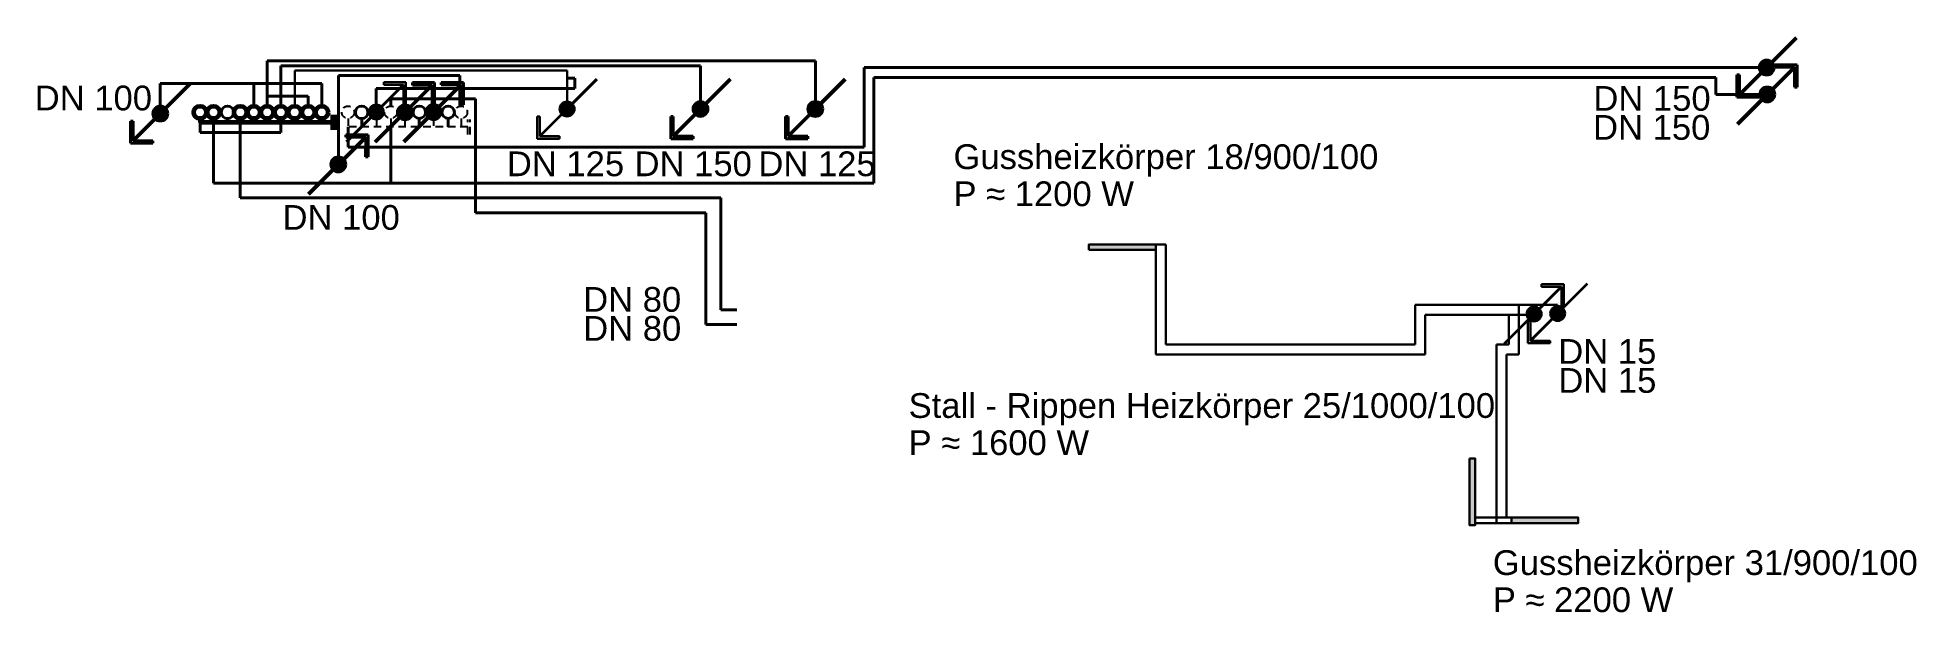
# Model space of a CAD drawing. Header units: millimetres. Extents: x 12644 to 50580, y 3563 to 15182.
import ezdxf

# ---------------------------------------------------------------- set-up
doc = ezdxf.new("R2010")
doc.units = ezdxf.units.MM
doc.linetypes.add('DGN Style 2', pattern=[249.068098, 149.440859, -99.627239])
for name, color, linetype, lineweight in [('Heiz Wasser +50 -Heizkörper Rücklauff', 241, 'Continuous', 30), ('Heiz Wasser +60 -Heizkörper Vorlauf', 6, 'Continuous', 30), ('Heiz Wasser +70 Klima R (luftung)', 242, 'Continuous', 40), ('Heiz Wasser +70 Prozess R', 242, 'Continuous', 40), ('Heiz Wasser +90 Klima V (luftung)', 22, 'Continuous', 40), ('Heiz Wasser +90 Prozess V', 41, 'Continuous', 40), ('Heiz Wasser blind', 7, 'Continuous', 40), ('HEIZUNG VORLAUF', 1, 'Continuous', 60)]:
    doc.layers.add(name, color=color, linetype=linetype, lineweight=lineweight)
doc.layers.add('HEIZUNG RÜCKLAUF', color=5, linetype='DGN Style 2')
doc.styles.get("Standard").update_dxf_attribs({"font": 'arial.ttf'})

msp = doc.modelspace()

# ---------------------------------------------------------------- hatches: boundary and pattern name
at = {"layer": 'Heiz Wasser +50 -Heizkörper Rücklauff'}
h = msp.add_hatch(color=256, dxfattribs=at)
h.dxf.hatch_style = 1
h.paths.add_polyline_path([(19380, 13565, -0.023583), (19370, 13575), (18875, 13080), (18885, 13070)])
h.paths.add_polyline_path([(20032, 14227), (20032, 13827), (20082, 13827), (20082, 14277), (19632, 14277), (19632, 14227)])
h.paths.add_polyline_path([(20022, 14227), (19582, 13787, -0.023583), (19592, 13777), (20032, 14217), (20032, 14227)])
h = msp.add_hatch(color=256, dxfattribs=at)
h.dxf.hatch_style = 1
h.paths.add_polyline_path([(19631, 13676, 0.198912), (19587, 13782), (19375, 13570, 0.668179)])
h.paths.add_polyline_path([(19587, 13782, 0.668179), (19331, 13676, 0.198912), (19375, 13570)])
h = msp.add_hatch(color=256, dxfattribs=at)
h.dxf.hatch_style = 1
h.paths.add_polyline_path([(42760, 9485, -0.023583), (42750, 9495), (42255, 9000), (42265, 8990)])
h.paths.add_polyline_path([(43412, 10147), (43412, 9747), (43462, 9747), (43462, 10197), (43012, 10197), (43012, 10147)])
h.paths.add_polyline_path([(43402, 10147), (42962, 9707, -0.023583), (42972, 9697), (43412, 10137), (43412, 10147)])
h = msp.add_hatch(color=256, dxfattribs=at)
h.dxf.hatch_style = 1
h.paths.add_polyline_path([(43011, 9596, 0.198912), (42967, 9702), (42755, 9490, 0.668179)])
h.paths.add_polyline_path([(42967, 9702, 0.668179), (42711, 9596, 0.198912), (42755, 9490)])
at = {"layer": 'Heiz Wasser +60 -Heizkörper Vorlauf'}
h = msp.add_hatch(color=256, dxfattribs=at)
h.dxf.hatch_style = 1
h.paths.add_polyline_path([(23436, 13849, -0.023583), (23446, 13839), (23941, 14334), (23931, 14344)])
h.paths.add_polyline_path([(22784, 13187), (22784, 13587), (22734, 13587), (22734, 13137), (23184, 13137), (23184, 13187)])
h.paths.add_polyline_path([(22794, 13187), (23234, 13627, -0.023583), (23224, 13637), (22784, 13197), (22784, 13187)])
h = msp.add_hatch(color=256, dxfattribs=at)
h.dxf.hatch_style = 1
h.paths.add_polyline_path([(23185, 13738, 0.198912), (23229, 13632), (23441, 13844, 0.668179)])
h.paths.add_polyline_path([(23229, 13632, 0.668179), (23485, 13738, 0.198912), (23441, 13844)])
h = msp.add_hatch(color=256, dxfattribs=at)
h.dxf.hatch_style = 1
h.paths.add_polyline_path([(35222, 10890), (35222, 11000), (33872, 11000), (33872, 10890)])
h = msp.add_hatch(color=256, dxfattribs=at)
h.dxf.hatch_style = 1
h.paths.add_polyline_path([(43437, 9716, -0.023583), (43447, 9706), (43942, 10201), (43932, 10211)])
h.paths.add_polyline_path([(42785, 9054), (42785, 9454), (42735, 9454), (42735, 9004), (43185, 9004), (43185, 9054)])
h.paths.add_polyline_path([(42795, 9054), (43235, 9494, -0.023583), (43225, 9504), (42785, 9064), (42785, 9054)])
h = msp.add_hatch(color=256, dxfattribs=at)
h.dxf.hatch_style = 1
h.paths.add_polyline_path([(43186, 9605, 0.198912), (43230, 9499), (43442, 9711, 0.668179)])
h.paths.add_polyline_path([(43230, 9499, 0.668179), (43486, 9605, 0.198912), (43442, 9711)])
h = msp.add_hatch(color=256, dxfattribs=at)
h.dxf.hatch_style = 1
h.paths.add_polyline_path([(41559, 5325), (41669, 5325), (41669, 6675), (41559, 6675)])
h = msp.add_hatch(color=256, dxfattribs=at)
h.dxf.hatch_style = 1
h.paths.add_polyline_path([(43753, 5369), (43753, 5479), (42403, 5479), (42403, 5369)])
at = {"layer": 'Heiz Wasser +70 Klima R (luftung)'}
h = msp.add_hatch(color=256, dxfattribs=at)
h.dxf.hatch_style = 1
h.paths.add_polyline_path([(19959, 13559, -0.023583), (19949, 13569), (19454, 13074), (19464, 13064)])
h.paths.add_polyline_path([(20611, 14221), (20611, 13821), (20661, 13821), (20661, 14271), (20211, 14271), (20211, 14221)])
h.paths.add_polyline_path([(20601, 14221), (20161, 13781, -0.023583), (20171, 13771), (20611, 14211), (20611, 14221)])
h = msp.add_hatch(color=256, dxfattribs=at)
h.dxf.hatch_style = 1
h.paths.add_polyline_path([(20210, 13670, 0.198912), (20166, 13776), (19954, 13564, 0.668179)])
h.paths.add_polyline_path([(20166, 13776, 0.668179), (19910, 13670, 0.198912), (19954, 13564)])
at = {"layer": 'Heiz Wasser +70 Prozess R'}
h = msp.add_hatch(color=256, dxfattribs=at)
h.dxf.hatch_style = 1
h.paths.add_polyline_path([(47657, 14687, -0.023583), (47667, 14677), (48162, 15172), (48152, 15182)])
h.paths.add_polyline_path([(46955, 13975), (47405, 13975), (47405, 14025), (47005, 14025), (47005, 14425), (46955, 14425)])
h.paths.add_polyline_path([(47005, 14025), (47015, 14025), (47455, 14465, -0.023583), (47445, 14475), (47005, 14035)])
h = msp.add_hatch(color=256, dxfattribs=at)
h.dxf.hatch_style = 1
h.paths.add_polyline_path([(47406, 14576, 0.198912), (47450, 14470), (47662, 14682, 0.668179)])
h.paths.add_polyline_path([(47450, 14470, 0.668179), (47706, 14576, 0.198912), (47662, 14682)])
h = msp.add_hatch(color=256, dxfattribs=at)
h.dxf.hatch_style = 1
h.paths.add_polyline_path([(20539, 13563, -0.023583), (20529, 13573), (20034, 13078), (20044, 13068)])
h.paths.add_polyline_path([(21191, 14225), (21191, 13825), (21241, 13825), (21241, 14275), (20791, 14275), (20791, 14225)])
h.paths.add_polyline_path([(21181, 14225), (20741, 13785, -0.023583), (20751, 13775), (21191, 14215), (21191, 14225)])
h = msp.add_hatch(color=256, dxfattribs=at)
h.dxf.hatch_style = 1
h.paths.add_polyline_path([(20790, 13674, 0.198912), (20746, 13780), (20534, 13568, 0.668179)])
h.paths.add_polyline_path([(20746, 13780, 0.668179), (20490, 13674, 0.198912), (20534, 13568)])
h = msp.add_hatch(color=256, dxfattribs=at)
h.dxf.hatch_style = 1
h.paths.add_polyline_path([(18616, 12507, -0.023583), (18606, 12517), (18110, 12022), (18120, 12012)])
h.paths.add_polyline_path([(19269, 13168), (19268, 12768), (19318, 12768), (19319, 13218), (18869, 13218), (18869, 13168)])
h.paths.add_polyline_path([(19259, 13168), (18818, 12728, -0.023583), (18828, 12718), (19269, 13158), (19269, 13168)])
h = msp.add_hatch(color=256, dxfattribs=at)
h.dxf.hatch_style = 1
h.paths.add_polyline_path([(18867, 12617, 0.198912), (18823, 12723), (18611, 12512, 0.668179)])
h.paths.add_polyline_path([(18823, 12723, 0.668179), (18567, 12618, 0.198912), (18611, 12512)])
at = {"layer": 'Heiz Wasser +90 Klima V (luftung)'}
h = msp.add_hatch(color=256, dxfattribs=at)
h.dxf.hatch_style = 1
h.paths.add_polyline_path([(26130, 13849, -0.023583), (26140, 13839), (26635, 14334), (26625, 14344)])
h.paths.add_polyline_path([(25478, 13187), (25478, 13587), (25428, 13587), (25428, 13137), (25878, 13137), (25878, 13187)])
h.paths.add_polyline_path([(25488, 13187), (25929, 13627, -0.023583), (25919, 13637), (25478, 13197), (25478, 13187)])
h = msp.add_hatch(color=256, dxfattribs=at)
h.dxf.hatch_style = 1
h.paths.add_polyline_path([(25879, 13738, 0.198912), (25923, 13632), (26136, 13844, 0.668179)])
h.paths.add_polyline_path([(25923, 13632, 0.668179), (26179, 13738, 0.198912), (26136, 13844)])
at = {"layer": 'Heiz Wasser +90 Prozess V'}
h = msp.add_hatch(color=256, dxfattribs=at)
h.dxf.hatch_style = 1
h.paths.add_polyline_path([(47468, 13920, -0.023583), (47458, 13930), (46963, 13435), (46973, 13425)])
h.paths.add_polyline_path([(48120, 14582), (48120, 14182), (48170, 14182), (48170, 14632), (47720, 14632), (47720, 14582)])
h.paths.add_polyline_path([(48110, 14582), (47670, 14142, -0.023583), (47680, 14132), (48120, 14572), (48120, 14582)])
h = msp.add_hatch(color=256, dxfattribs=at)
h.dxf.hatch_style = 1
h.paths.add_polyline_path([(15223, 13757, -0.023583), (15233, 13747), (15728, 14242), (15718, 14252)])
h.paths.add_polyline_path([(14571, 13095), (14571, 13495), (14521, 13495), (14521, 13045), (14971, 13045), (14971, 13095)])
h.paths.add_polyline_path([(14581, 13095), (15021, 13535, -0.023583), (15011, 13545), (14571, 13105), (14571, 13095)])
h = msp.add_hatch(color=256, dxfattribs=at)
h.dxf.hatch_style = 1
h.paths.add_polyline_path([(28449, 13849, -0.023583), (28459, 13839), (28954, 14334), (28944, 14344)])
h.paths.add_polyline_path([(27797, 13187), (27797, 13587), (27747, 13587), (27747, 13137), (28197, 13137), (28197, 13187)])
h.paths.add_polyline_path([(27807, 13187), (28247, 13627, -0.023583), (28237, 13637), (27797, 13197), (27797, 13187)])
h = msp.add_hatch(color=256, dxfattribs=at)
h.dxf.hatch_style = 1
h.paths.add_polyline_path([(47719, 14031, 0.198912), (47675, 14137), (47463, 13925, 0.668179)])
h.paths.add_polyline_path([(47675, 14137, 0.668179), (47419, 14031, 0.198912), (47463, 13925)])
h = msp.add_hatch(color=256, dxfattribs=at)
h.dxf.hatch_style = 1
h.paths.add_polyline_path([(14972, 13646, 0.198912), (15016, 13540), (15228, 13752, 0.668179)])
h.paths.add_polyline_path([(15016, 13540, 0.668179), (15272, 13646, 0.198912), (15228, 13752)])
h = msp.add_hatch(color=256, dxfattribs=at)
h.dxf.hatch_style = 1
h.paths.add_polyline_path([(28198, 13738, 0.198912), (28242, 13632), (28454, 13844, 0.668179)])
h.paths.add_polyline_path([(28242, 13632, 0.668179), (28498, 13738, 0.198912), (28454, 13844)])

# ---------------------------------------------------------------- linework, layer by layer
at = {"layer": 'Heiz Wasser +50 -Heizkörper Rücklauff'}
for p, q in [((20022, 14227), (18875, 13080)), ((20032, 14217), (18885, 13070)), ((20082, 14277), (19632, 14277)), ((19632, 14227), (19632, 14277)), ((19632, 14227), (20032, 14227)), ((20032, 13827), (20032, 14227)), ((20082, 14277), (20082, 13827)), ((20082, 13827), (20032, 13827)), ((35222, 8779), (35222, 10890)), ((43402, 10147), (42255, 9000)), ((43412, 10137), (42265, 8990)), ((43462, 10197), (43012, 10197)), ((43012, 10147), (43012, 10197)), ((43012, 10147), (43412, 10147)), ((43412, 9747), (43412, 10147)), ((43462, 10197), (43462, 9747)), ((42752, 9581), (40662, 9581)), ((40662, 9581), (40662, 8779)), ((42353, 8979), (42353, 9581)), ((43462, 9747), (43412, 9747)), ((40662, 8779), (35222, 8779)), ((42103, 5369), (42103, 8979)), ((42103, 8979), (42353, 8979)), ((42403, 5369), (41669, 5369))]:
    msp.add_line(p, q, dxfattribs=at)
for centre in [(19481, 13676), (42861, 9596)]:
    msp.add_circle(centre, 150, dxfattribs=at)
at = {"layer": 'Heiz Wasser +60 -Heizkörper Vorlauf'}
for p, q in [((23339, 14513), (17835, 14513)), ((17835, 13796), (17835, 14513)), ((23339, 14513), (23337, 13888)), ((22784, 13197), (23931, 14344)), ((22794, 13187), (23941, 14334)), ((22734, 13137), (22734, 13587)), ((22734, 13587), (22784, 13587)), ((22784, 13587), (22784, 13187)), ((22734, 13137), (23184, 13137)), ((23184, 13187), (22784, 13187)), ((23184, 13187), (23184, 13137)), ((35222, 11000), (35422, 11000)), ((35422, 8979), (35422, 11000)), ((42785, 9064), (43932, 10211)), ((42795, 9054), (43942, 10201)), ((43335, 9781), (40462, 9781)), ((40462, 9781), (40462, 8979)), ((42553, 8779), (42553, 9781)), ((43335, 9723), (43335, 9781)), ((42735, 9004), (42735, 9454)), ((42735, 9454), (42785, 9454)), ((42785, 9454), (42785, 9054)), ((40462, 8979), (35422, 8979)), ((42303, 5479), (42303, 8779)), ((42303, 8779), (42553, 8779)), ((42735, 9004), (43185, 9004)), ((43185, 9054), (42785, 9054)), ((43185, 9054), (43185, 9004)), ((42403, 5479), (41669, 5479))]:
    msp.add_line(p, q, dxfattribs=at)
for points in [[(33872, 10890), (35222, 10890), (35222, 11000), (33872, 11000)], [(41559, 6675), (41559, 5325), (41669, 5325), (41669, 6675)], [(42403, 5369), (43753, 5369), (43753, 5479), (42403, 5479)]]:
    msp.add_lwpolyline(points, close=True, dxfattribs=at)
for centre in [(23335, 13738), (43336, 9605)]:
    msp.add_circle(centre, 150, dxfattribs=at)
at = {"layer": 'Heiz Wasser +70 Klima R (luftung)'}
for p, q in [((20601, 14221), (19454, 13074)), ((20611, 14211), (19464, 13064)), ((20661, 14271), (20211, 14271)), ((20211, 14221), (20211, 14271)), ((20211, 14221), (20611, 14221)), ((20611, 13821), (20611, 14221)), ((20661, 14271), (20661, 13821)), ((20661, 13821), (20611, 13821))]:
    msp.add_line(p, q, dxfattribs=at)
msp.add_circle((20060, 13670), 150, dxfattribs=at)
at = {"layer": 'Heiz Wasser +70 Prozess R'}
for p, q in [((47005, 14035), (48152, 15182)), ((47015, 14025), (48162, 15172)), ((29332, 14576), (29332, 12969)), ((47556, 14576), (29332, 14576)), ((46955, 13975), (46955, 14425)), ((46955, 14425), (47005, 14425)), ((47005, 14425), (47005, 14025)), ((21171, 14415), (18717, 14413)), ((18717, 12767), (18717, 14413)), ((19481, 13826), (19481, 14154)), ((19481, 14153), (23493, 14153)), ((21181, 14225), (20034, 13078)), ((21191, 14215), (20044, 13068)), ((21241, 14275), (20791, 14275)), ((20791, 14225), (20791, 14275)), ((20791, 14225), (21191, 14225)), ((21171, 13798), (21171, 14415)), ((21191, 13825), (21191, 14225)), ((21241, 14275), (21241, 13825)), ((23338, 14361), (23493, 14360)), ((23493, 14360), (23493, 14153)), ((19775, 13798), (19775, 13946)), ((19775, 13946), (21488, 13946)), ((21241, 13825), (21191, 13825)), ((21488, 13946), (21488, 11639)), ((46955, 13975), (47405, 13975)), ((47405, 14025), (47005, 14025)), ((47405, 14025), (47405, 13975)), ((18912, 13375), (18912, 12969)), ((19775, 13374), (19775, 12227)), ((19259, 13168), (18110, 12022)), ((19269, 13158), (18120, 12012)), ((19319, 13218), (18869, 13218)), ((18869, 13168), (18869, 13218)), ((18869, 13168), (19269, 13168)), ((29332, 12969), (18912, 12969)), ((19268, 12768), (19269, 13168)), ((19319, 13218), (19318, 12768)), ((19318, 12768), (19268, 12768)), ((21488, 11639), (26138, 11639)), ((26138, 9380), (26138, 11639)), ((26760, 9380), (26138, 9380))]:
    msp.add_line(p, q, dxfattribs=at)
for centre in [(47556, 14576), (20640, 13674), (18717, 12617)]:
    msp.add_circle(centre, 150, dxfattribs=at)
at = {"layer": 'Heiz Wasser +90 Klima V (luftung)'}
for p, q in [((26029, 14609), (17554, 14609)), ((17554, 13796), (17554, 14609)), ((26029, 13888), (26029, 14609)), ((25478, 13197), (26625, 14344)), ((25488, 13187), (26635, 14334)), ((25428, 13137), (25428, 13587)), ((25428, 13587), (25478, 13587)), ((25478, 13587), (25478, 13187)), ((25428, 13137), (25878, 13137)), ((25878, 13187), (25478, 13187)), ((25878, 13187), (25878, 13137))]:
    msp.add_line(p, q, dxfattribs=at)
msp.add_circle((26029, 13738), 150, dxfattribs=at)
at = {"layer": 'Heiz Wasser +90 Prozess V'}
for p, q in [((28348, 14713), (17280, 14713)), ((17280, 13796), (17280, 14713)), ((28348, 13888), (28348, 14713)), ((48110, 14582), (46963, 13435)), ((48120, 14572), (46973, 13425)), ((48170, 14632), (47720, 14632)), ((47720, 14582), (47720, 14632)), ((47720, 14582), (48120, 14582)), ((48120, 14182), (48120, 14582)), ((48170, 14632), (48170, 14182)), ((14571, 13105), (15718, 14252)), ((14581, 13095), (15728, 14242)), ((15122, 13803), (15122, 14252)), ((18383, 14252), (15122, 14252)), ((17011, 13796), (17011, 14252)), ((18383, 13796), (18383, 14252)), ((27797, 13197), (28944, 14344)), ((27807, 13187), (28954, 14334)), ((46530, 14376), (29532, 14376)), ((29532, 14376), (29532, 12239)), ((46530, 14031), (46530, 14376)), ((48170, 14182), (48120, 14182)), ((18109, 13996), (17280, 13996)), ((18109, 13796), (18109, 13996)), ((47419, 14031), (46530, 14031)), ((14521, 13045), (14521, 13495)), ((14521, 13495), (14571, 13495)), ((14571, 13495), (14571, 13095)), ((15924, 13467), (15924, 13260)), ((16195, 13468), (16195, 12239)), ((16737, 13467), (16737, 11939)), ((17554, 13467), (17554, 13260)), ((27747, 13137), (27747, 13587)), ((27747, 13587), (27797, 13587)), ((27797, 13587), (27797, 13187)), ((14521, 13045), (14971, 13045)), ((14971, 13095), (14571, 13095)), ((14971, 13095), (14971, 13045)), ((17554, 13260), (15924, 13260)), ((27747, 13137), (28197, 13137)), ((28197, 13187), (27797, 13187)), ((28197, 13187), (28197, 13137)), ((29532, 12239), (16195, 12239)), ((16737, 11939), (26438, 11939)), ((26438, 9680), (26438, 11939)), ((26760, 9680), (26438, 9680))]:
    msp.add_line(p, q, dxfattribs=at)
for centre in [(47569, 14031), (15122, 13646), (28348, 13738)]:
    msp.add_circle(centre, 150, dxfattribs=at)
at = {"layer": 'Heiz Wasser blind'}
for points in [[(16478, 13545), (16478, 13468)], [(19189, 13546), (19189, 13374)], [(20350, 13546), (20350, 13375)], [(20933, 13546), (20933, 13375)]]:
    msp.add_lwpolyline(points, dxfattribs=at)
for centre in [(16478, 13670), (19189, 13671), (20351, 13672), (20933, 13672)]:
    msp.add_circle(centre, 126, dxfattribs=at)
at = {"layer": 'HEIZUNG RÜCKLAUF'}
for points in [[(21328, 13375), (18881, 13374)], [(18912, 13546), (18912, 13375)], [(19485, 13547), (19485, 13375)], [(19775, 13546), (19775, 13375)], [(20056, 13541), (20056, 13374)], [(20639, 13545), (20639, 13373)], [(21195, 13547), (21195, 13375)], [(21328, 13225), (21328, 13525)], [(21378, 13225), (21378, 13525)]]:
    msp.add_lwpolyline(points, dxfattribs=at)
for centre in [(18912, 13672), (19775, 13672), (21195, 13672)]:
    msp.add_circle(centre, 126, dxfattribs=at)
at = {"layer": 'HEIZUNG VORLAUF'}
msp.add_line((18602, 13467), (15924, 13467), dxfattribs=at)
for points in [[(15924, 13545), (15924, 13467)], [(16195, 13545), (16195, 13468)], [(16737, 13544), (16737, 13467)], [(17013, 13545), (17013, 13468)], [(17280, 13545), (17280, 13467)], [(17554, 13545), (17554, 13467)], [(17835, 13545), (17835, 13467)], [(18109, 13545), (18109, 13467)], [(18383, 13545), (18383, 13467)], [(18602, 13317), (18602, 13618)], [(18652, 13317), (18652, 13618)]]:
    msp.add_lwpolyline(points, dxfattribs=at)
for centre in [(15924, 13670), (16195, 13670), (16737, 13670), (17011, 13670), (17280, 13670), (17554, 13670), (17835, 13670), (18109, 13670), (18383, 13670)]:
    msp.add_circle(centre, 126, dxfattribs=at)

# ---------------------------------------------------------------- texts
at = {"layer": 'Heiz Wasser +50 -Heizkörper Rücklauff'}
msp.add_text('DN 15', height=500, dxfattribs=at).set_placement((43350, 8002))
at = {"layer": 'Heiz Wasser +60 -Heizkörper Vorlauf'}
for s, p in [('DN 125', (22119, 12380)), ('DN 15', (43349, 8588))]:
    msp.add_text(s, height=500, dxfattribs=at).set_placement(p)
at = {"layer": 'Heiz Wasser +60 -Heizkörper Vorlauf', "char_height": 500, "attachment_point": 1}
for s, width, heights, insert in [('Gussheizkörper 18/900/100', 10440.86, [1203], (31137, 13024)), ('P ≈ 1200 W', 10440.86, [1203], (31137, 12274)), ('Stall - Rippen Heizkörper 25/1000/100', 15085.44, [1162], (30231, 7995)), ('P ≈ 1600 W', 10440.86, [1203], (30231, 7245)), ('Gussheizkörper 31/900/100', 10440.86, [1203], (42027, 4820)), ('P ≈ 2200 W', 10440.86, [1203], (42027, 4070))]:
    msp.add_mtext_dynamic_manual_height_columns(s, width=width, gutter_width=12.5, heights=heights, dxfattribs=dict(at, insert=insert))
at = {"layer": 'Heiz Wasser +70 Prozess R'}
for s, p in [('DN 150', (44057, 13702)), ('DN 100', (17590, 11296)), ('DN 80', (23660, 9640))]:
    msp.add_text(s, height=500, dxfattribs=at).set_placement(p)
at = {"layer": 'Heiz Wasser +90 Klima V (luftung)'}
msp.add_text('DN 150', height=500, dxfattribs=at).set_placement((24698, 12380))
at = {"layer": 'Heiz Wasser +90 Prozess V'}
for s, p in [('DN 100', (12586, 13710)), ('DN 150', (44051, 13116)), ('DN 125', (27198, 12380)), ('DN 80', (23661, 9054))]:
    msp.add_text(s, height=500, dxfattribs=at).set_placement(p)

doc.saveas('drawing.dxf')
